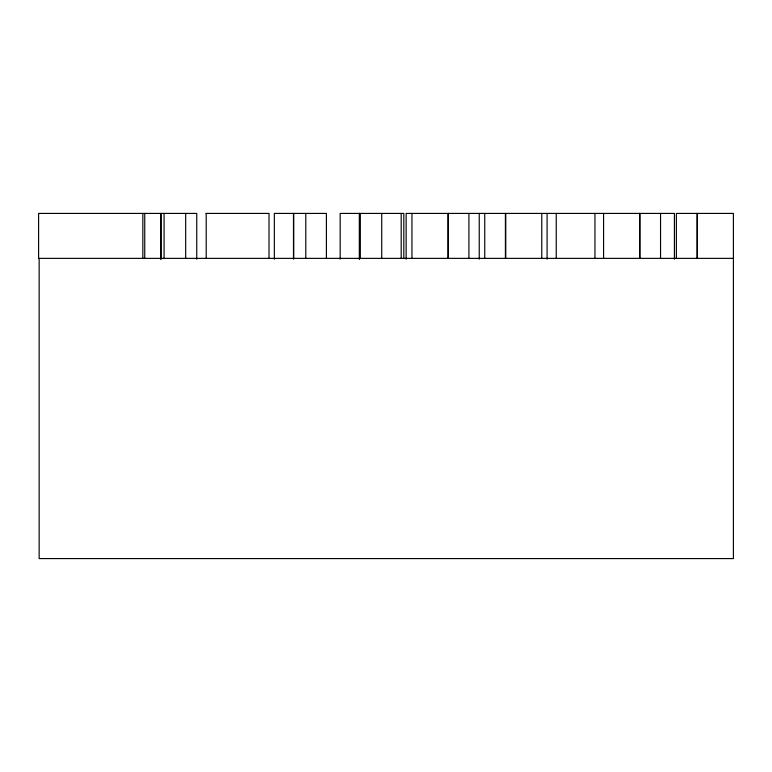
<?xml version="1.0" encoding="UTF-8"?>
<svg xmlns="http://www.w3.org/2000/svg" width="772" height="772" viewBox="0 0 772 772"><rect width="100%" height="100%" fill="white"/><g stroke="black" fill="none" stroke-linecap="round" stroke-linejoin="round"><path stroke-width="1.16" d="M206.037 213.419L269.013 213.419L269.013 258.369M733.4 258.369L38.6 258.369L38.6 213.419L196.744 213.419L196.744 259.189M697.396 213.419L697.396 258.369M697.039 213.419L697.039 258.369M676.368 258.369L676.368 213.419L733.4 213.419L733.4 558.581L39.15 558.581L39.15 258.369M674.419 259.189L674.419 213.419L406.14 213.419L406.14 259.189M660.543 213.419L660.543 258.369M639.94 213.419L639.94 258.369M639.65 213.419L639.65 258.369M603.579 213.419L603.579 258.369M594.951 213.419L594.951 258.369M556.245 213.419L556.245 258.369M547.097 213.419L547.097 259.189M541.77 213.419L541.77 258.369M505.766 213.419L505.766 258.369M505.409 213.419L505.409 258.369M484.739 213.419L484.739 258.369M479.238 213.419L479.238 259.189M468.913 213.419L468.913 258.369M448.31 213.419L448.31 258.369M448.021 213.419L448.021 258.369M411.949 213.419L411.949 258.369M403.824 258.369L403.824 213.419L340.172 213.419L340.172 259.189M401.189 213.419L401.189 258.369M381.725 213.419L381.725 258.369M360.119 213.419L360.119 258.369M359.636 213.419L359.636 259.189M359.318 213.419L359.318 259.189M326.402 258.369L326.402 213.419L274.34 213.419L274.34 259.189M305.799 213.419L305.799 258.369M293.678 213.419L293.678 258.369M293.485 213.419L293.485 259.189M206.201 213.419L206.201 258.369M185.676 213.419L185.676 258.369M164.069 213.419L164.069 258.369M161.049 213.419L161.049 259.189M160.73 213.419L160.73 259.189M144.75 213.419L144.75 258.369M142.83 213.419L142.83 258.369"/></g></svg>
